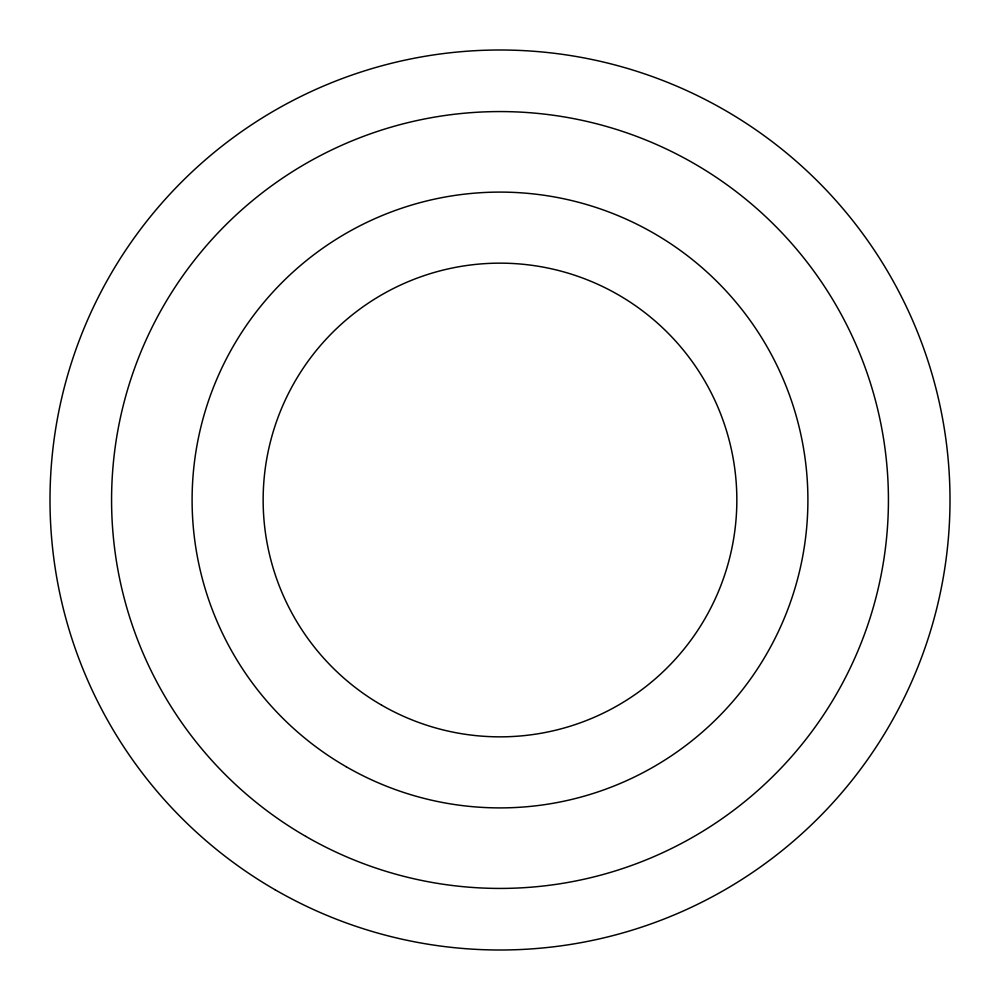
<?xml version="1.0" encoding="UTF-8"?>
<svg xmlns="http://www.w3.org/2000/svg" width="1000" height="1000" viewBox="0 0 1000 1000"><rect width="100%" height="100%" fill="white"/><g stroke="black" fill="none" stroke-linecap="round" stroke-linejoin="round"><path stroke-width="1.5" d="M275 889.712A450 450 0 0 0 950 500A450 450 0 0 0 275 110.288A450 450 0 0 0 275 889.712M305.788 836.388A388.425 388.425 0 0 0 888.425 500A388.425 388.425 0 0 0 305.788 163.612A388.425 388.425 0 0 0 305.788 836.388M346.05 766.65A307.9 307.9 0 0 0 807.9 500A307.9 307.9 0 0 0 346.05 233.35A307.9 307.9 0 0 0 346.05 766.65M381.575 705.113A236.838 236.838 0 0 0 736.838 500A236.838 236.838 0 0 0 381.575 294.887A236.838 236.838 0 0 0 381.575 705.113"/></g></svg>
